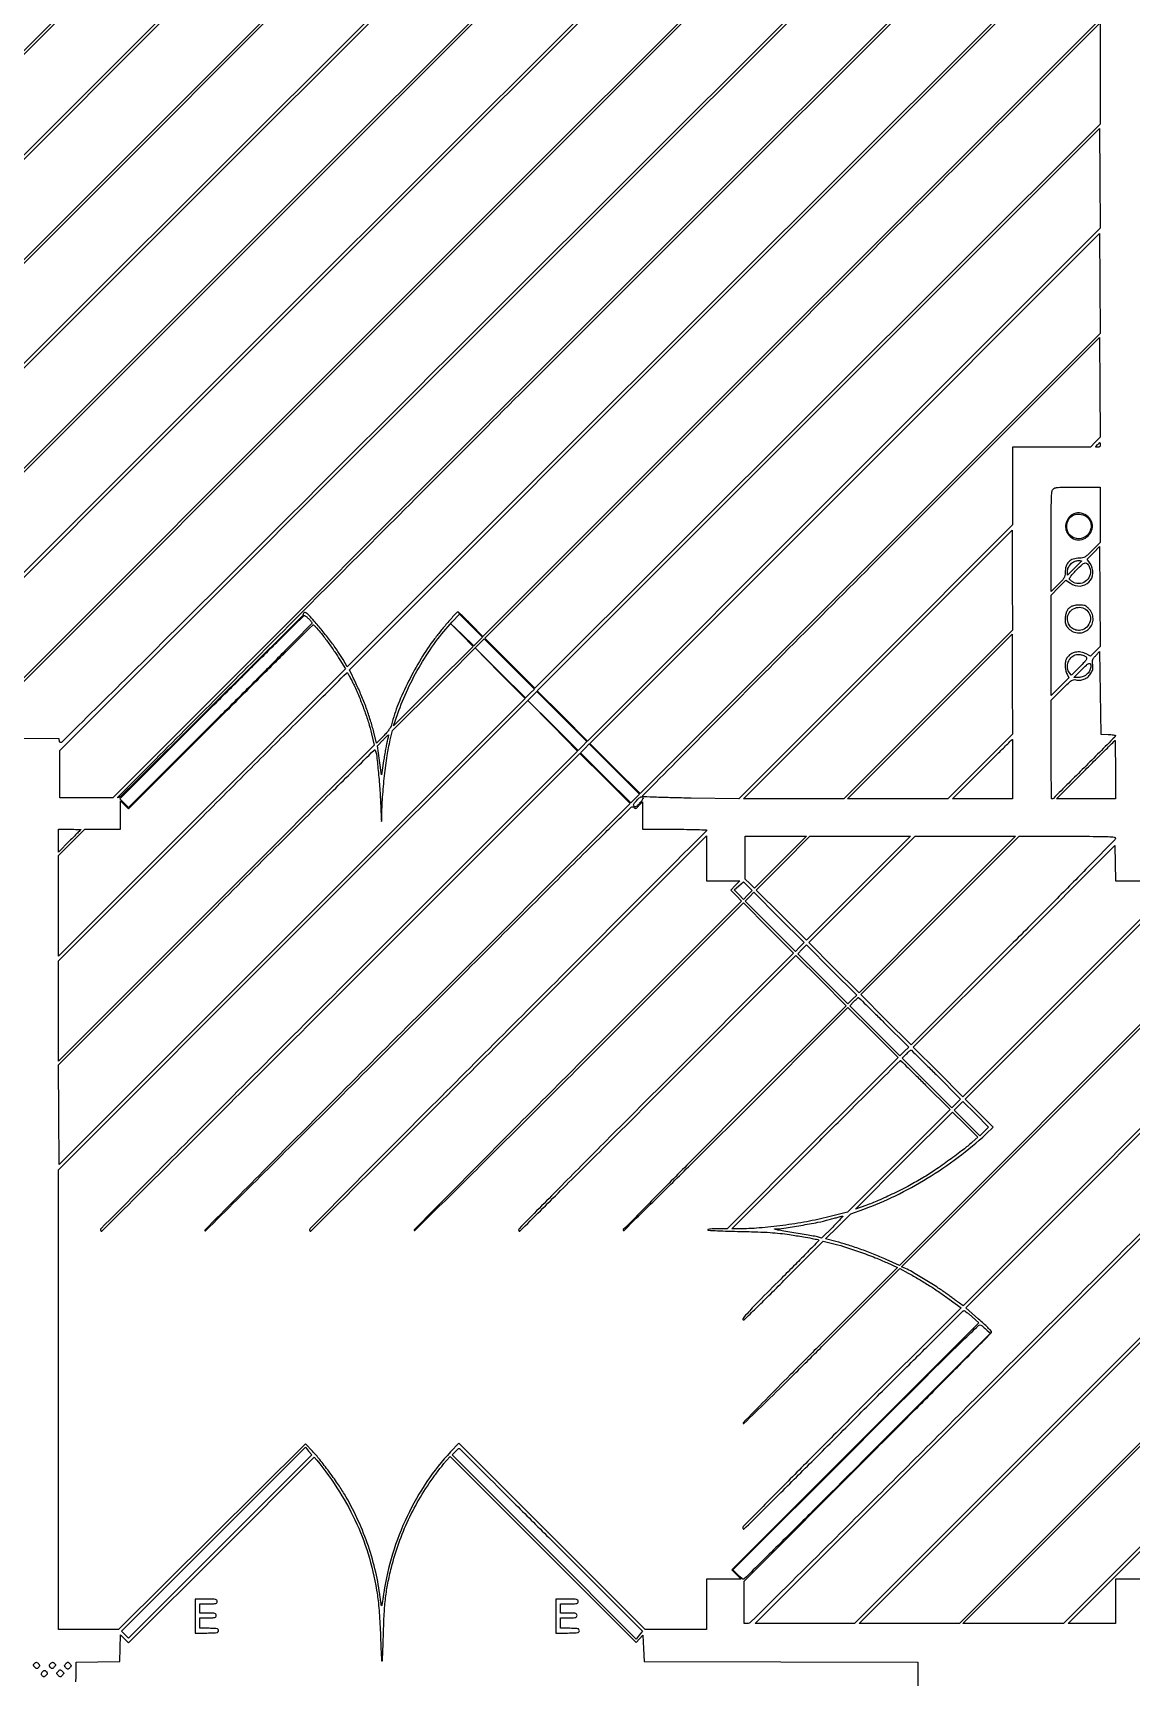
# Model space of a CAD drawing. Extents: x 0 to 1066, y 0 to 761.
# Drawn here: x 300.7 to 380.2, y 552.5 to 671.6 of the extents above; entities that cross this region are included whole.
import ezdxf

# ---------------------------------------------------------------- set-up
doc = ezdxf.new("R2010")
doc.units = 0
doc.header["$MEASUREMENT"] = 0

msp = doc.modelspace()

# ---------------------------------------------------------------- linework, layer by layer
for points in [[(183.390323, 95.266879, 0.000001), (192.989143, 95.254457, 0.000118)], [(312.300754, 682.6374), (293.9004, 664.2369, -0.000357)], [(377.994648, 672.614267), (355.638174, 650.256309), (333.2817, 627.898351), (332.401315, 628.788076, 0.00324), (332.059438, 629.129131, 0.00513), (331.761626, 629.416443, 0.001475), (331.500471, 629.661813, 0.190064), (331.459935, 629.6778, 0.21458), (331.354194, 629.63023, 0.002251), (330.808997, 629.009615, 0.007621), (330.258754, 628.357737, 0.009683), (329.771942, 627.738765, 0.025181), (328.794075, 626.29934, 0.020361), (327.889087, 624.664829, 0.020748), (327.143327, 623.010231, 0.031565), (326.649258, 621.513574, -0.054702), (326.579683, 621.331518, -0.035058), (326.462364, 621.137747, -0.028525), (326.292721, 620.924296, -0.015518), (326.062027, 620.681385), (325.563362, 620.187923), (325.369196, 620.977811, 0.01525), (325.131211, 621.832612, 0.012149), (324.824319, 622.739437, 0.01191), (324.465835, 623.651651, 0.012835), (324.0726, 624.522999), (323.605913, 625.4901), (350.778206, 652.667929), (377.9505, 679.845758)], [(280.73336, 651.112226, -0.000025), (275.459047, 645.880515, -0.197846)], [(383.984194, 602.886737), (363.453531, 582.356074), (362.495815, 582.784145, 0.010487), (361.579903, 583.170694, 0.008978), (360.600142, 583.539962, 0.00924), (359.654078, 583.857679, 0.01536), (358.844569, 584.085906), (358.096838, 584.272128), (359.009535, 585.187664), (359.922233, 586.103201), (360.868772, 586.439106, 0.028702), (363.154831, 587.401331, 0.023762), (365.46929, 588.675674, 0.023343), (367.697678, 590.192023, 0.024871), (369.72633, 591.879711), (370.2519, 592.363122), (369.237413, 593.381972), (368.222926, 594.400822), (381.419711, 607.597811)], [(303.794027, 552.189344, 0.004568), (303.7986, 552.689933), (303.7986, 553.618667), (305.38485, 553.641683), (306.9711, 553.6647), (306.99515, 554.630235), (307.019199, 555.59577), (307.314611, 555.309446), (307.610023, 555.023122), (314.336307, 561.746411), (321.062592, 568.4697), (321.234572, 568.2582, -0.029396), (322.886954, 565.962775, -0.035442), (324.14727, 563.624209, -0.036041), (325.048652, 561.165527, -0.032298), (325.627637, 558.511305, -0.012121), (325.702147, 557.922893, -0.006556), (325.766749, 557.195735, -0.006089), (325.818004, 556.387365, -0.00544), (325.851856, 555.54705, 0.003046), (325.876896, 554.841495, 0.00507), (325.907636, 554.247515, 0.001033), (325.940727, 553.730473, 0.395018), (325.965802, 553.707, 0.397659), (325.990744, 553.730563, 0.000906), (326.021279, 554.284792, 0.004747), (326.049066, 554.919733, 0.00285), (326.070596, 555.67395, -0.008042), (326.127555, 557.136641, -0.016014), (326.228282, 558.291101, -0.018044), (326.392748, 559.342703, -0.01395), (326.644907, 560.475, -0.023735), (327.184754, 562.254916, -0.024736), (327.884591, 563.950675, -0.024573), (328.753294, 565.57931, -0.022763), (329.79841, 567.1584, -0.004326), (330.042038, 567.48642, -0.004435), (330.289302, 567.80743, -0.004301), (330.508694, 568.082187, -0.018589), (330.646348, 568.239263), (330.90808, 568.516425), (337.639005, 561.785895), (344.369929, 555.055365), (344.620915, 555.31781), (344.8719, 555.580255), (344.9142, 554.622477), (344.9565, 553.6647), (354.865269, 553.643202), (364.774037, 553.621703), (364.729758, 543.300852)]]:
    msp.add_lwpolyline(points, format="xyb")
for points in [[(409.06215, 749.15415), (40.8618, 749.132981), (40.8618, 380.65769), (40.8618, 12.1824), (501.2973, 12.1824), (961.7328, 12.1824), (961.7328, 380.646631), (961.7328, 749.110861), (961.41555, 749.1633, 0.040886), (961.153339, 749.184871, 0.000002), (934.190609, 749.194398, 0.000089), (904.448031, 749.199508, 0.000054), (869.1804, 749.195529, -0.000029), (813.61687, 749.186499, -0.000004), (696.10453, 749.175037, -0.000004), (556.774728, 749.163736, -0.000004)], [(288.821243, 651.61035), (257.751705, 620.5833), (254.105003, 620.561504), (250.4583, 620.539708), (262.809791, 632.891954, -0.000291), (269.608017, 639.682679, -0.002042), (272.938222, 642.978304, -0.000721), (275.153147, 645.146134, -0.195747), (275.394041, 645.2442, 0.037077), (275.518956, 645.253476, 0.160551), (275.584484, 645.286484, 0.160676), (275.617514, 645.351968, 0.03715), (275.6268, 645.476778, -0.196944), (275.72701, 645.721323, -0.000329), (279.006077, 649.046092, -0.001371), (283.923653, 653.998409, -0.000193), (294.090677, 664.173378), (312.554555, 682.6374), (316.222667, 682.6374), (319.89078, 682.6374)], [(334.000344, 651.347771, -0.000093), (315.366367, 632.752951, -0.000962), (307.666177, 625.101298, -0.000194), (302.748203, 620.236867, -0.59843), (302.613387, 620.278421), (302.570274, 620.4987), (299.23043, 620.52085), (295.890587, 620.543), (326.9377, 651.5902), (357.984814, 682.6374), (361.664501, 682.6374), (365.344189, 682.6374)], [(377.9928, 681.387491), (377.9928, 680.137582), (350.716519, 652.919702), (323.440239, 625.701821), (323.143314, 626.230461, 0.023258), (322.777224, 626.816635, 0.009814), (322.234385, 627.569974, 0.009737), (321.626771, 628.347236, 0.013266), (321.047239, 629.02215, 0.005465), (320.652812, 629.44812, 0.047694), (320.45885, 629.61741, 0.212153), (320.351039, 629.639732, 0.283158), (320.280653, 629.57205, -0.134714), (320.151752, 629.347403, -0.000054), (313.592478, 622.833248, -0.000039), (307.006733, 616.295237, -0.197947), (306.839668, 616.2264, -0.667504), (306.824882, 616.262004, -0.000005), (316.507395, 625.980516, -0.000289), (327.198708, 636.698992, -0.000173), (339.9228, 649.4319), (373.128219, 682.6374), (375.56051, 682.6374), (377.9928, 682.6374)], [(377.992257, 668.65725), (377.991714, 664.9983), (357.512365, 644.574825), (337.033016, 624.151349), (335.220469, 625.962425), (333.407922, 627.773502), (355.679151, 650.044851, -0.000045), (364.220558, 658.58478, -0.000074), (371.414437, 665.773991), (377.956665, 672.310022, -0.198789), (377.97159, 672.3162, -0.412521), (377.980317, 672.307523, -0.000033), (377.98641, 671.241383, -0.000906), (377.990941, 670.060277, -0.000543)], [(377.637707, 641.970091), (377.280771, 641.6064), (374.464286, 641.6064), (371.6478, 641.6064), (371.6478, 638.793315), (371.6478, 635.98023), (361.72845, 626.061678), (351.8091, 616.143126), (348.35811, 616.19857, -0.001925), (346.964337, 616.226329, -0.003779), (345.855627, 616.261065, -0.00076), (344.918378, 616.298948, -0.248776), (344.857226, 616.334743, -0.346711), (344.864176, 616.395486, -0.000016), (349.689892, 621.259716, -0.000615), (355.028172, 626.627041, -0.000369), (361.378917, 632.987246), (377.9505, 649.559021), (377.972571, 645.946402), (377.994643, 642.333782)], [(377.9928, 641.7756, -0.07307), (377.981668, 641.699831, -0.133516), (377.948861, 641.647179, -0.126147), (377.892377, 641.616531, -0.061622), (377.810488, 641.6064, -0.014191), (377.69596, 641.609651, -0.349021), (377.673803, 641.629415, -0.222937), (377.683335, 641.664145, -0.007247), (377.7813, 641.7756, -0.008839), (377.842089, 641.84043, -0.012942), (377.898018, 641.895098, -0.008331), (377.946114, 641.938266, -0.180624), (377.963612, 641.9448, -0.337243), (377.975045, 641.936099, -0.024733), (377.984226, 641.895098, -0.026491), (377.990695, 641.840462, -0.016222)], [(377.9928, 636.722873), (377.9928, 634.715746), (377.424019, 634.142573, -0.00767), (377.078278, 633.80469, -0.051196), (376.887862, 633.658045, -0.089314), (376.718834, 633.591355, -0.049452), (376.4974, 633.5694, 0.06954), (376.037121, 633.505073, 0.126653), (375.711623, 633.314499, 0.127356), (375.519732, 632.991311, 0.070732), (375.4548, 632.534603, -0.043238), (375.435437, 632.311106, -0.089227), (375.375354, 632.146933, -0.056191), (375.243562, 631.970318, -0.009327), (374.9472, 631.6659), (374.4396, 631.163597), (374.4396, 634.792087, -0.000921), (374.443525, 636.921991, -0.008327), (374.462468, 637.853211, -0.013793), (374.496999, 638.387204, -0.162252), (374.579612, 638.575289, -0.142235), (374.719268, 638.661424, -0.045837), (374.961059, 638.705041, -0.019468), (375.390773, 638.725654, -0.002251), (376.356212, 638.73), (377.9928, 638.73)], [(376.0893, 636.788089, 0.113097), (375.742889, 636.542122, 0.107082), (375.52971, 636.165242, 0.108074), (375.492732, 635.736878, 0.117165), (375.640962, 635.346, 0.128125), (376.048719, 634.988224, 0.150271), (376.554094, 634.903016, 0.144786), (377.033967, 635.116653, 0.11651), (377.369251, 635.574198, 0.166904), (377.405297, 636.090805, 0.138572), (377.122201, 636.566862, 0.134639), (376.62419, 636.833293, 0.155172)], [(376.953196, 636.617906, -0.088213), (377.1525, 636.44186, -0.081745), (377.285306, 636.203421, -0.079195), (377.337414, 635.928023, -0.075436), (377.302835, 635.64517, -0.187048), (376.913824, 635.124923, -0.187646), (376.276423, 635.003698, -0.190886), (375.73253, 635.344896, -0.190998), (375.570087, 635.965916, -0.115933), (375.731721, 636.405376, -0.137612), (376.064851, 636.694042, -0.136061), (376.50264, 636.769209, -0.112249)], [(377.643673, 626.83277), (377.292703, 626.475158), (376.988354, 626.638279, 0.080859), (376.601907, 626.770923, 0.091564), (376.210372, 626.765697, 0.095351), (375.858912, 626.622831, 0.096186), (375.586836, 626.360059, 0.106377), (375.490068, 626.130578, 0.047503), (375.459742, 625.802481, 0.046613), (375.4928, 625.458922, 0.072166), (375.590109, 625.17774), (375.725417, 624.916082), (375.082509, 624.273173), (374.4396, 623.630265), (374.4396, 627.269826), (374.4396, 630.909388), (374.97677, 631.441783), (375.51394, 631.974178), (375.834576, 631.756589, 0.164267), (376.538624, 631.561279, 0.184614), (377.177484, 631.846684, 0.184645), (377.463, 632.485414, 0.164309), (377.267774, 633.189384), (377.050348, 633.509779), (377.500424, 633.965546), (377.9505, 634.421313), (377.972571, 630.805847), (377.994643, 627.190382)], [(376.6392, 633.376402, -0.193519), (376.632726, 633.360301, -0.000719), (376.490093, 633.212043, -0.003569), (376.326196, 633.044581, -0.002217), (376.1316, 632.8503), (375.624, 632.347997), (375.624, 632.626806, -0.112918), (375.686017, 632.897916, -0.081058), (375.865051, 633.153241, -0.081713), (376.11427, 633.33665, -0.118393), (376.378892, 633.4002, -0.008575), (376.4787, 633.398488, -0.014218), (376.562735, 633.393209, -0.007852), (376.630793, 633.385908, -0.378751)], [(377.229381, 632.897475, -0.157209), (377.269647, 632.40042, -0.150074), (377.013735, 631.962602, -0.150196), (376.556406, 631.744079, -0.157492), (376.064921, 631.825833, -0.024271), (375.963815, 631.884501, -0.026582), (375.872021, 631.951074, -0.02735), (375.800388, 632.015866, -0.106265), (375.768339, 632.06597, -0.243297), (375.776408, 632.132898, -0.01362), (375.902829, 632.308291, -0.018468), (376.073036, 632.515059, -0.012256), (376.282557, 632.739894, -0.016201), (376.687225, 633.127397, -0.142557), (376.908259, 633.233658, -0.278036), (377.073817, 633.16802, -0.064657)], [(375.887112, 630.06734, 0.079375), (375.699091, 629.920049, 0.078469), (375.565441, 629.720972, 0.067225), (375.485711, 629.463566, 0.039717), (375.457798, 629.142542, 0.023847), (375.466835, 628.918647, 0.066339), (375.501191, 628.765381, 0.073622), (375.572052, 628.635663, 0.034625), (375.69776, 628.491225, 0.091778), (376.044916, 628.252521, 0.100333), (376.443714, 628.163629, 0.102377), (376.839238, 628.237535, 0.099484), (377.177564, 628.462636, 0.099484), (377.402665, 628.800962, 0.102377), (377.476571, 629.196486, 0.100333), (377.387679, 629.595284, 0.091778), (377.148975, 629.94244, 0.034625), (377.004537, 630.068148, 0.073622), (376.874819, 630.139009, 0.066339), (376.721553, 630.173365, 0.023847), (376.497658, 630.182402, 0.023716), (376.326483, 630.173018, 0.021024), (376.149862, 630.147366, 0.021562), (375.992767, 630.110684, 0.058467)], [(376.929721, 629.885176, -0.158272), (377.228455, 629.513343, -0.146184), (377.264042, 629.02379, -0.143229), (377.024502, 628.587673, -0.150766), (376.592278, 628.360051, -0.112174), (376.234293, 628.37365, -0.113702), (375.919322, 628.540769, -0.11092), (375.703746, 628.832976, -0.102574), (375.625881, 629.197858, -0.141802), (375.744352, 629.61628, -0.132778), (376.070326, 629.919435, -0.131106), (376.508157, 630.019369, -0.136773)], [(321.239755, 628.51455, -0.022038), (321.574159, 628.117978, -0.006347), (322.055815, 627.476156, -0.006661), (322.542519, 626.791194, -0.012325), (322.916434, 626.220232), (323.326243, 625.559485), (312.927921, 615.161422), (302.5296, 604.763358), (302.5296, 608.399705), (302.5296, 612.036052), (303.47997, 612.989126), (304.43034, 613.9422), (305.72187, 613.9422), (307.0134, 613.9422), (307.0134, 614.973996), (307.0134, 616.005791), (307.311779, 615.716591), (307.610157, 615.427392), (314.270061, 622.087296, -0.000335), (316.827147, 624.640953, -0.000556), (318.987628, 626.790853, -0.000018), (320.944262, 628.733439, -0.197967), (320.977655, 628.7472, -0.172589), (321.005694, 628.737225, -0.010581), (321.074319, 628.678859, -0.014742), (321.154145, 628.60368, -0.010317)], [(320.650521, 629.196672, -0.018272), (320.741373, 629.103029, -0.022971), (320.818099, 629.009648, -0.021998), (320.8741, 628.927418, -0.139364), (320.8878, 628.87922, -0.197104), (320.86205, 628.816437, -0.000063), (318.937154, 626.865043, -0.001049), (316.793441, 624.701468, -0.000636), (314.247304, 622.149004), (307.606808, 615.508912), (307.288954, 615.828444), (306.9711, 616.147976), (313.622437, 622.785988, -0.000491), (316.177783, 625.33121, -0.000813), (318.340428, 627.474084, -0.000038), (320.294789, 629.404001, -0.197258), (320.343508, 629.424, -0.144834), (320.383028, 629.412307, -0.015508), (320.462458, 629.357222, -0.018063), (320.554555, 629.283734, -0.013596)], [(332.923934, 627.542968), (332.610428, 627.221908), (331.761664, 628.048004), (330.9129, 628.8741), (331.737227, 628.027111), (332.561555, 627.180122), (329.682618, 624.304711), (326.803682, 621.4293), (327.108512, 622.3176, -0.027475), (327.831397, 624.098935, -0.023927), (328.775895, 625.877024, -0.024155), (329.874211, 627.537324, -0.029842), (331.058218, 628.964924), (331.576386, 629.518848), (332.406913, 628.691437), (333.23744, 627.864027)], [(336.685687, 623.778607), (336.368928, 623.461848), (334.529214, 625.279674), (332.6895, 627.0975), (334.507991, 625.257121), (336.326482, 623.416741), (319.449191, 606.539262), (302.5719, 589.661782), (302.549826, 593.277501), (302.527753, 596.893219), (313.968628, 608.334328, -0.000506), (318.843586, 613.199528, -0.001257), (322.425002, 616.74866, -0.000085), (325.400343, 619.681396, -0.496551), (325.46685, 619.671769, -0.098083), (325.562932, 619.371541, -0.003686), (325.689484, 618.191329, -0.007156), (325.800162, 616.894441, -0.007848), (325.869704, 615.6342, 0.001004), (325.904033, 614.80623, 0.013552), (325.925404, 614.503816, 0.927032), (325.940748, 614.504153, 0.009888), (325.950961, 614.804742, -0.013123), (326.010035, 616.264968, -0.010699), (326.147659, 617.823515, -0.010966), (326.340293, 619.281064, -0.022284), (326.567486, 620.4141), (326.734872, 621.0909), (330.050264, 624.411529), (333.365655, 627.732159), (335.184051, 625.913763), (337.002447, 624.095367)], [(378.56385, 620.811913, -0.010622), (378.766565, 620.797936, -0.017415), (378.93728, 620.7765, -0.011529), (379.072455, 620.751511, -0.355128), (379.0926, 620.726726, -0.19893), (379.050849, 620.625939, -0.000125), (376.827667, 618.404167, -0.000125), (374.603419, 616.18355, -0.198635), (374.502473, 616.1418, -0.408713), (374.476718, 616.167075, -0.000305), (374.458069, 617.191298, -0.00275), (374.444118, 618.344586, -0.001649), (374.4396, 619.71456), (374.4396, 623.287321), (375.211577, 624.062521, -0.004075), (375.691638, 624.536793, -0.041984), (375.906795, 624.713383, -0.111279), (376.06362, 624.77633, -0.110282), (376.232835, 624.766229, 0.090556), (376.518325, 624.737965, 0.075027), (376.816072, 624.808219, 0.072686), (377.08826, 624.96646, 0.075871), (377.299228, 625.194, 0.030625), (377.398815, 625.362058, 0.061258), (377.451881, 625.506827, 0.059004), (377.469379, 625.663666, 0.026545), (377.456971, 625.8708, -0.024329), (377.442616, 626.093849, -0.086267), (377.464878, 626.234944, -0.085543), (377.533558, 626.360881, -0.023679), (377.68215, 626.531229), (377.9505, 626.810958), (377.9928, 623.824029), (378.0351, 620.8371)], [(376.969097, 626.42316, -0.187648), (377.011427, 626.326933, -0.153236), (376.982231, 626.217481, -0.048904), (376.852776, 626.05154, -0.005145), (376.509656, 625.698059), (375.9201, 625.103074), (375.77205, 625.284809, -0.129799), (375.634085, 625.589282, -0.104173), (375.648629, 625.949982, -0.098414), (375.81088, 626.290997, -0.102517), (376.0893, 626.538255, -0.111376), (376.281851, 626.597824, -0.052115), (376.544141, 626.591017, -0.052129), (376.799133, 626.53017, -0.112215)], [(323.938103, 624.36915, -0.012445), (324.325731, 623.49673, -0.01168), (324.678215, 622.587588, -0.011978), (324.978063, 621.690448, -0.015564), (325.207104, 620.854657), (325.406636, 620.026214), (313.968118, 608.587696), (302.5296, 597.149178), (302.5296, 600.786811), (302.5296, 604.424444), (312.956422, 614.851522, -0.000277), (316.958915, 618.84968, -0.00046), (320.338484, 622.215646, -0.000012), (323.401693, 625.260768, -0.198137), (323.444926, 625.2786, -0.271882), (323.479426, 625.258343, -0.003009), (323.615241, 625.011449, -0.008292), (323.768243, 624.717785, -0.005182)], [(377.316, 625.775645, -0.107354), (377.247716, 625.461278, -0.097312), (377.053865, 625.190767, -0.094286), (376.765974, 625.007463, -0.093613), (376.430144, 624.942081), (376.094188, 624.9402), (376.635163, 625.486027, -0.009792), (376.994861, 625.83501, -0.087346), (377.178924, 625.954669, -0.373138), (377.274646, 625.923787, -0.136958)], [(340.492687, 619.971607), (340.175928, 619.654848), (338.336214, 621.472674), (336.4965, 623.2905), (338.314992, 621.45012), (340.133484, 619.609739), (322.854342, 602.330442, 0.000286), (316.228836, 595.697281, 0.000476), (310.650948, 590.095897, 0.000013), (305.60574, 585.019527, 0.198106), (305.5752, 584.945473, 0.058051), (305.579908, 584.905056, 0.077219), (305.593816, 584.870841, 0.095995), (305.614399, 584.847915, 0.163377), (305.638573, 584.8398, 0.198431), (305.68307, 584.858183, 0.000005), (310.765553, 589.921978, 0.000285), (316.364539, 595.506853, 0.000172), (323.00313, 602.14083), (340.304315, 619.441861), (342.122395, 617.622305), (343.940475, 615.802749), (328.504956, 600.367056, 0.000385), (322.590746, 594.443673, 0.000642), (317.622234, 589.446985, 0.000017), (313.132691, 584.92008, 0.412991), (313.1328, 584.868, 0.412991), (313.18488, 584.867891, 0.000017), (317.71145, 589.357098, 0.000642), (322.707769, 594.325242, 0.000385), (328.630714, 600.239014, -0.000179), (338.000747, 609.602219, -0.002049), (341.71319, 613.279043, -0.000803), (344.019128, 615.536954, -0.410666), (344.202817, 615.53584, 0.059567), (344.289347, 615.467791, 0.22195), (344.356449, 615.46034, 0.11521), (344.433496, 615.508177, 0.011824), (344.582504, 615.664294), (344.82464, 615.9303), (344.82712, 614.93625), (344.8296, 613.9422), (347.1561, 613.9422, -0.002559), (348.048192, 613.937633, -0.004267), (348.799191, 613.923534, -0.000732), (349.457439, 613.90459, -0.405385), (349.4826, 613.878657, -0.198334), (349.464188, 613.834066, -0.000007), (345.257888, 609.609122, -0.000344), (340.615272, 604.952468, -0.000207), (335.1006, 599.4333, 0.000345), (329.586006, 593.911169, 0.000572), (324.943313, 589.245053, 0.000019), (320.749132, 585.019744, 0.197942), (320.7186, 584.945643, 0.057937), (320.723307, 584.905162, 0.077125), (320.737211, 584.870891, 0.095932), (320.757789, 584.847928, 0.163652), (320.781957, 584.8398, 0.19833), (320.826416, 584.858157, 0.000007), (325.032804, 589.045847, 0.000345), (329.669024, 593.66795, 0.000207), (335.163957, 599.158256), (349.4826, 613.476713), (349.4826, 611.848256), (349.4826, 610.2198), (350.684169, 610.2198), (351.885739, 610.2198), (351.554902, 609.880992), (351.224064, 609.542184), (351.620946, 609.139243), (352.017828, 608.736302), (340.137864, 596.856564, 0.0005), (335.586021, 592.295688, 0.000833), (331.761878, 588.44346, 0.000029), (328.31307, 584.957326, 0.346309), (328.306371, 584.898396, 0.482178), (328.35304, 584.892833, 0.000029), (331.835276, 588.337611, 0.000835), (335.686238, 592.160342, 0.0005), (340.251597, 596.716497), (352.14835, 608.613026), (353.966389, 606.793511), (355.784427, 604.973996), (345.823214, 595.012514, 0.000497), (342.003774, 591.185377, 0.000822), (338.788107, 587.946193, 0.000039), (335.892314, 585.019168, 0.197499), (335.862, 584.945416, 0.058029), (335.866704, 584.905021, 0.077201), (335.880599, 584.870825, 0.095983), (335.901164, 584.847911, 0.163429), (335.925317, 584.8398, 0.198073), (335.969681, 584.858092, 0.000014), (338.902649, 587.772336, 0.000493), (342.139437, 590.994991, 0.000297), (345.972002, 594.822902), (355.955371, 604.806005), (357.773384, 602.986516), (359.591397, 601.167027), (351.487956, 593.063256, 0.000732), (348.385233, 589.951312, 0.001221), (345.78349, 587.321378, 0.00006), (343.447591, 584.948039, 0.411852), (343.4478, 584.8962, 0.411852), (343.499639, 584.895991, 0.00006), (345.872978, 587.23189, 0.001221), (348.502912, 589.833633, 0.000732), (351.614856, 592.936356), (359.718627, 601.039797), (361.538075, 599.221825), (363.357524, 597.403852), (357.160528, 591.206426), (350.963532, 585.009), (350.265366, 585.009, 0.009761), (349.997681, 585.003774, 0.016155), (349.772286, 584.987665, 0.010021), (349.592225, 584.965278, 0.372714), (349.5672, 584.93637, 0.398556), (349.595795, 584.906196, 0.000904), (350.269248, 584.871183, 0.004741), (351.040735, 584.839801, 0.002847), (351.95715, 584.816446, -0.003168), (353.182921, 584.784417, -0.007838), (354.080742, 584.741167, -0.010272), (354.809888, 584.679515, -0.012513), (355.4892, 584.590758, -0.002111), (356.493511, 584.429541, -0.007945), (357.120958, 584.315833, -0.004482), (357.562419, 584.224443, -0.35309), (357.6042, 584.172655, -0.196351), (357.589208, 584.135951, -0.000125), (356.796534, 583.327893, -0.001482), (355.9089, 582.428834, -0.000902), (354.8547, 581.3712, 0.001522), (353.26436, 579.771717, 0.010664), (352.507948, 578.972934, 0.018711), (352.119089, 578.510716, 0.624443), (352.16819, 578.4102, 0.195862), (352.211775, 578.427954, 0.000164), (353.050302, 579.247553, 0.001697), (353.984847, 580.167829, 0.001034), (355.082669, 581.260764), (357.934158, 584.111327), (358.594029, 583.956997, -0.02066), (359.397493, 583.733711, -0.006987), (360.547821, 583.344376, -0.007124), (361.703771, 582.916417, -0.016938), (362.546939, 582.55725), (363.301977, 582.204953), (357.686083, 576.588582, 0.001055), (355.537208, 574.43044, 0.001759), (353.738426, 572.603452, 0.000125), (352.133096, 570.960614, 0.410763), (352.133401, 570.908999, 0.41074), (352.185022, 570.908693, 0.000124), (353.835865, 572.521592, 0.001751), (355.671657, 574.32869, 0.00105), (357.840257, 576.487443), (363.4839, 582.1291), (364.0761, 581.805174, -0.008073), (364.858111, 581.360871, -0.008002), (365.627692, 580.890284, -0.008164), (366.36542, 580.405731, -0.009434), (367.051736, 579.919537), (367.912372, 579.285133), (360.008786, 571.381886, 0.000628), (356.978346, 568.343958, 0.001036), (354.426878, 565.769104, 0.000061), (352.135471, 563.446517, 0.197125), (352.1052, 563.37272, 0.058145), (352.109927, 563.332209, 0.077296), (352.123888, 563.297914, 0.096047), (352.144552, 563.274935, 0.163148), (352.16882, 563.2668, 0.197854), (352.213335, 563.285133, 0.000022), (354.537243, 565.590392, 0.000625), (357.10474, 568.143883, 0.000377), (360.1422, 571.1769, -0.000525), (363.18115, 574.209605, -0.000869), (365.75337, 576.762267, -0.000041), (368.077511, 579.060354, -0.209352), (368.13673, 579.083114, -0.148315), (368.189078, 579.06458, -0.007022), (368.339476, 578.950527, -0.01103), (368.515382, 578.806842, -0.007665), (368.707891, 578.637211), (369.194282, 578.195193), (360.245629, 569.251514), (351.296976, 560.307836), (351.636394, 559.968418), (351.975812, 559.629), (350.729206, 559.629), (349.4826, 559.629), (349.4826, 557.8101), (349.4826, 555.9912), (347.262047, 555.9912), (345.041494, 555.9912), (338.289079, 562.73805), (331.536663, 569.4849), (330.935546, 568.8504, 0.042157), (329.215531, 566.69766, 0.036608), (327.788371, 564.185752, 0.036153), (326.726489, 561.457848, 0.038467), (326.095073, 558.661137, -0.001975), (326.04152, 558.304637, -0.003157), (325.992651, 558.000591, -0.000669), (325.947728, 557.734128, -0.155495), (325.936397, 557.712197, -0.61016), (325.925196, 557.715788, -0.001203), (325.886899, 557.949587, -0.00487), (325.845466, 558.223328, -0.002819), (325.800721, 558.55316, 0.02834), (325.456999, 560.381108, 0.024307), (324.894986, 562.256666, 0.024066), (324.146219, 564.089358, 0.026183), (323.24319, 565.789144, 0.015814), (322.75137, 566.552545, 0.008971), (322.110834, 567.446192, 0.008944), (321.454315, 568.296104, 0.020002), (320.918903, 568.912001), (320.4225, 569.438902), (313.6545, 562.716282), (306.8865, 555.993661), (304.70805, 555.99243), (302.5296, 555.9912), (302.5296, 572.636173), (302.5296, 589.281146), (319.85129, 606.60299), (337.17298, 623.924834), (338.991213, 622.106601), (340.809447, 620.288367)], [(418.1778, 622.677191), (418.1778, 621.936982), (385.416491, 589.175591, -0.000108), (367.330097, 571.096964, -0.000777), (358.589428, 562.390911, -0.000107), (352.670725, 556.516446, -0.197882), (352.422491, 556.4142), (352.1898, 556.4142), (352.1898, 557.9583), (352.1898, 559.502399), (361.1574, 568.4697, 0.000532), (364.595845, 571.915356, 0.00088), (367.490768, 574.832781, 0.000044), (370.095794, 577.467779, 0.197403), (370.125, 577.538871, 0.196143), (370.098975, 577.602661, 0.004009), (369.850155, 577.852801, 0.008802), (369.547949, 578.14143, 0.005729), (369.189356, 578.464516), (368.253712, 579.288291), (390.318145, 601.352845), (412.382578, 623.4174), (415.280189, 623.4174), (418.1778, 623.4174)], [(390.053706, 601.426806), (368.063235, 579.436213), (367.803967, 579.616666, -0.005039), (367.663971, 579.716214, -0.001219), (367.434475, 579.883767, -0.001251), (367.172134, 580.077294, -0.001242), (366.9102, 580.272545, 0.017362), (366.265947, 580.721223, 0.006075), (365.310262, 581.322329, 0.005038), (364.361158, 581.890258, 0.035371), (363.878098, 582.128652), (363.595496, 582.244066), (384.182033, 602.830733), (404.76857, 623.4174), (408.406374, 623.4174), (412.044178, 623.4174)], [(326.345125, 620.35065, 0.013175), (326.292939, 620.113812, 0.003631), (326.223423, 619.738754, 0.003666), (326.150843, 619.312548, 0.003825), (326.085585, 618.8913), (325.936256, 617.8761), (325.782774, 618.93267), (325.629292, 619.98924), (326.026016, 620.39202, -0.001923), (326.179285, 620.546436, -0.00311), (326.31099, 620.676483, -0.000546), (326.427964, 620.790308, -0.195085), (326.439038, 620.7948, -0.475129), (326.444121, 620.788562, -0.001239), (326.418175, 620.664331, -0.005473), (326.386219, 620.520972, -0.003241)], [(371.6478, 618.2991), (371.6478, 616.1418), (369.469972, 616.1418), (367.292144, 616.1418), (369.4482, 618.2991, -0.000473), (370.276467, 619.126278, -0.000783), (370.97731, 619.822693, -0.000035), (371.61082, 620.450144, -0.197646), (371.626028, 620.4564, -0.411143), (371.634973, 620.447548, -0.0001), (371.641404, 619.822693, -0.001577), (371.646235, 619.126318, -0.000946)], [(379.0926, 618.2568), (379.0926, 616.1418), (376.957085, 616.1418), (374.821569, 616.1418), (376.9353, 618.2568, -0.000483), (377.747338, 619.067758, -0.000799), (378.434522, 619.750519, -0.000036), (379.055602, 620.365542, -0.19762), (379.070815, 620.3718, -0.411078), (379.079765, 620.362946, -0.000105), (379.086201, 619.750519, -0.00161), (379.091035, 619.067798, -0.000965)], [(344.870348, 616.228912, -0.250014), (344.873533, 616.17889, -0.029557), (344.819778, 616.077007, -0.029733), (344.735952, 615.955535, -0.020047), (344.626953, 615.827062, -0.013383), (344.469725, 615.665055, -0.070852), (344.37021, 615.592171, -0.159471), (344.294603, 615.578851, -0.160851), (344.226057, 615.612885, -0.148582), (344.189225, 615.680959, -0.156991), (344.197591, 615.756373, -0.07299), (344.261292, 615.856273, -0.014103), (344.40644, 616.014735, -0.011559), (344.607054, 616.212363, -0.08074), (344.720673, 616.28904, -0.216405), (344.801018, 616.289545, -0.150437)], [(304.137, 613.919379, -0.195522), (304.130618, 613.903684, -0.00027), (303.900913, 613.668157, -0.002179), (303.641437, 613.404699, -0.001335), (303.3333, 613.0962), (302.5296, 612.295842), (302.5296, 613.119021), (302.5296, 613.9422), (303.3333, 613.9422, -0.002661), (303.641477, 613.94056, -0.004436), (303.900913, 613.935496, -0.000791), (304.127979, 613.928689, -0.405002)], [(379.0926, 613.286369, -0.19619), (379.049593, 613.180982, -0.000148), (376.959168, 611.047532, -0.001581), (374.581817, 608.637976, -0.000898), (371.690378, 605.736278), (364.288157, 598.334419), (362.468725, 600.152375), (360.649294, 601.97033), (366.380963, 607.702465), (372.112633, 613.4346), (375.602617, 613.4346, -0.00079), (377.75604, 613.431196, -0.009822), (378.573491, 613.412552, -0.018536), (379.011377, 613.37766, -0.380465)], [(362.323036, 599.959679), (364.121697, 598.159558), (363.800663, 597.846077), (363.47963, 597.532597), (361.66554, 599.348159), (359.85145, 601.163722), (360.140321, 601.461761, -0.007677), (360.254462, 601.575963, -0.01135), (360.358316, 601.672251, -0.006723), (360.447516, 601.749149, -0.176298), (360.476784, 601.7598, -0.195384), (360.509591, 601.746471, -0.000234), (361.038752, 601.231014, -0.002025), (361.63, 600.649849, -0.001239)], [(366.106173, 596.176527), (367.880935, 594.400255), (367.564187, 594.083507), (367.247439, 593.766759), (365.452705, 595.561493), (363.65797, 597.356227), (363.947081, 597.654514, -0.007673), (364.061315, 597.76881, -0.011345), (364.165251, 597.865178, -0.006718), (364.254522, 597.942144, -0.176312), (364.283801, 597.9528, -0.195336), (364.316611, 597.939474, -0.00024), (364.838762, 597.43102, -0.002053), (365.4223, 596.857553, -0.001256)], [(365.345297, 595.414602), (367.120584, 593.637805), (363.406178, 589.922679), (359.691772, 586.207553), (358.330736, 585.868161, -0.015917), (356.739219, 585.524699, -0.012445), (354.992898, 585.25035, -0.012649), (353.283625, 585.069104, -0.01992), (351.80932, 585.009344), (351.301941, 585.009), (357.3927, 591.1002, -0.000333), (359.731238, 593.435796, -0.000552), (361.707011, 595.40211, -0.000017), (363.496432, 597.178911, -0.197984), (363.526735, 597.1914, -0.195688), (363.556617, 597.179239, -0.000199), (364.078789, 596.669466, -0.001869), (364.661528, 596.095837, -0.001141)], [(368.712627, 591.276092, -0.022302), (368.075118, 590.740038, -0.00699), (367.074595, 589.994196, -0.007245), (366.015819, 589.250861, -0.014239), (365.149109, 588.696368, -0.013956), (364.189156, 588.155925, -0.008777), (363.039714, 587.575952, -0.008785), (361.909826, 587.054786, -0.019325), (361.025151, 586.705574), (360.2691, 586.440414), (363.779119, 589.954208), (367.289138, 593.468002), (368.204146, 592.559051), (369.119154, 591.6501)], [(358.618858, 585.136727), (357.8157, 584.333853), (357.506962, 584.419253, 0.021618), (357.310103, 584.464647, 0.002142), (356.83288, 584.551053, 0.002698), (356.262841, 584.648574, 0.002138), (355.645762, 584.74801, -0.003482), (355.071057, 584.842203, -0.008204), (354.644092, 584.922471, -0.016821), (354.413171, 584.977972, -0.861598), (354.415874, 585.000183, 0.030132), (355.08497, 585.058927, 0.005546), (356.309038, 585.255097, 0.006157), (357.54647, 585.483233, 0.019513), (358.3656, 585.678185, -0.001652), (358.712068, 585.773837, -0.002419), (359.017654, 585.855531, -0.001159), (359.278038, 585.923147, -0.043654), (359.337958, 585.933094, -0.671623), (359.348342, 585.912406, -0.004198), (359.161396, 585.701845, -0.008247), (358.921017, 585.444306, -0.004533)], [(369.810392, 577.65403), (370.045683, 577.442883), (361.139042, 568.535941, -0.000429), (357.718071, 565.120718, -0.00071), (354.824772, 562.245414, -0.000029), (352.207863, 559.652459, -0.197703), (352.150853, 559.629, -0.157281), (352.10299, 559.644438, -0.011693), (351.99209, 559.72829, -0.015314), (351.862766, 559.837531, -0.010998), (351.724899, 559.967009), (351.380493, 560.305018), (360.306019, 569.227013, -0.00026), (366.073046, 574.985769, -0.004126), (368.049146, 576.924714, -0.004413), (369.183728, 578.000556, -0.376544), (369.403323, 578.007092, -0.004168), (369.485695, 577.937876, -0.001826), (369.593757, 577.84484, -0.001807), (369.707744, 577.745252, -0.002418)], [(338.208406, 562.48425), (344.826707, 555.8643), (344.604016, 555.581037), (344.381325, 555.297775), (337.71273, 561.96597), (331.044134, 568.634165), (331.269295, 568.869182, -0.009876), (331.359033, 568.95922, -0.01413), (331.442363, 569.035164, -0.009949), (331.51388, 569.094297, -0.169343), (331.54228, 569.1042, -0.197991), (331.575764, 569.0904, -0.000018), (333.520182, 567.15959, -0.000562), (335.667263, 565.022587, -0.000338)], [(312.4278, 556.9641), (312.4278, 555.7374), (313.2738, 555.7374, 0.003852), (313.792704, 555.741398, 0.045528), (313.9929, 555.76278, 0.160003), (314.084085, 555.814351, 0.186821), (314.1198, 555.9066, 0.157888), (314.09026, 555.997816, 0.176663), (314.01405, 556.049362, 0.055952), (313.849178, 556.071453, 0.005351), (313.443, 556.0758), (312.7662, 556.0758), (312.7662, 556.4565), (312.7662, 556.8372), (313.3584, 556.8372, 0.006583), (313.708292, 556.841807, 0.063075), (313.855425, 556.864393, 0.183695), (313.92427, 556.915826, 0.142406), (313.9506, 557.0064, 0.142406), (313.92427, 557.096974, 0.183695), (313.855425, 557.148407, 0.063075), (313.708292, 557.170993, 0.006583), (313.3584, 557.1756), (312.7662, 557.1756), (312.7662, 557.514), (312.7662, 557.8524), (313.4007, 557.8524, 0.005909), (313.778726, 557.856867, 0.059311), (313.934738, 557.87919, 0.180365), (314.007256, 557.930688, 0.150217), (314.0352, 558.0216, 0.179874), (314.000994, 558.113607, 0.16431), (313.913588, 558.165197, 0.047763), (313.722209, 558.18673, 0.004147), (313.2315, 558.1908), (312.4278, 558.1908)], [(338.5692, 556.9641), (338.5692, 555.7374), (339.4152, 555.7374, 0.003852), (339.934104, 555.741398, 0.045528), (340.1343, 555.76278, 0.160003), (340.225485, 555.814351, 0.186821), (340.2612, 555.9066, 0.157888), (340.23166, 555.997816, 0.176663), (340.15545, 556.049362, 0.055952), (339.990578, 556.071453, 0.005351), (339.5844, 556.0758), (338.9076, 556.0758), (338.9076, 556.4565), (338.9076, 556.8372), (339.4998, 556.8372, 0.006583), (339.849692, 556.841807, 0.063075), (339.996825, 556.864393, 0.183695), (340.06567, 556.915826, 0.142406), (340.092, 557.0064, 0.142406), (340.06567, 557.096974, 0.183695), (339.996825, 557.148407, 0.063075), (339.849692, 557.170993, 0.006583), (339.4998, 557.1756), (338.9076, 557.1756), (338.9076, 557.514), (338.9076, 557.8524), (339.5421, 557.8524, 0.005909), (339.920126, 557.856867, 0.059311), (340.076138, 557.87919, 0.180365), (340.148656, 557.930688, 0.150217), (340.1766, 558.0216, 0.179874), (340.142394, 558.113607, 0.16431), (340.054988, 558.165197, 0.047763), (339.863609, 558.18673, 0.004147), (339.3729, 558.1908), (338.5692, 558.1908)], [(301.0914, 553.4955, -0.046053), (301.139474, 553.425334, -0.129609), (301.154122, 553.368172, -0.127883), (301.138764, 553.310742, -0.044287), (301.089629, 553.239566, -0.040725), (301.024067, 553.17251, -0.193329), (300.974332, 553.15529, -0.150666), (300.918852, 553.175397, -0.022196), (300.825769, 553.252407, -0.034922), (300.753706, 553.327409, -0.114881), (300.723013, 553.388307, -0.153634), (300.726864, 553.445861, -0.080432), (300.763658, 553.508342, -0.054416), (300.849872, 553.591832, -0.176753), (300.924456, 553.615784, -0.165099), (301.000308, 553.586676, -0.046137)], [(301.672942, 552.916142, -0.080432), (301.709736, 552.853661, -0.153634), (301.713587, 552.796107, -0.114881), (301.682894, 552.735209, -0.034922), (301.610831, 552.660207, -0.022196), (301.517748, 552.583197, -0.150666), (301.462268, 552.56309, -0.193329), (301.412533, 552.58031, -0.040725), (301.346971, 552.647366, -0.044287), (301.297836, 552.718542, -0.127883), (301.282478, 552.775972, -0.129609), (301.297126, 552.833134, -0.046053), (301.3452, 552.9033, -0.046137), (301.436292, 552.994476, -0.165099), (301.512144, 553.023584, -0.176753), (301.586728, 552.999632, -0.054416)], [(302.265142, 553.508342, -0.080432), (302.301936, 553.445861, -0.153634), (302.305787, 553.388307, -0.114881), (302.275094, 553.327409, -0.034922), (302.203031, 553.252407, -0.022196), (302.109948, 553.175397, -0.150666), (302.054468, 553.15529, -0.193329), (302.004733, 553.17251, -0.040725), (301.939171, 553.239566, -0.044287), (301.890036, 553.310742, -0.127883), (301.874678, 553.368172, -0.129609), (301.889326, 553.425334, -0.046053), (301.9374, 553.4955, -0.046137), (302.028492, 553.586676, -0.165099), (302.104344, 553.615784, -0.176753), (302.178928, 553.591832, -0.054416)], [(302.812653, 552.677383, -0.02398), (302.723974, 552.588369, -0.174102), (302.669127, 552.56553, -0.174102), (302.61228, 552.582798, -0.02398), (302.515183, 552.662547, -0.02398), (302.426169, 552.751226, -0.174102), (302.40333, 552.806073, -0.174102), (302.420598, 552.86292, -0.02398), (302.500347, 552.960017, -0.02398), (302.589026, 553.049031, -0.174102), (302.643873, 553.07187, -0.174102), (302.70072, 553.054602, -0.02398), (302.797817, 552.974853, -0.02398), (302.886831, 552.886174, -0.174102), (302.90967, 552.831327, -0.174102), (302.892402, 552.77448, -0.02398)], [(303.379124, 553.491254, -0.049584), (303.42927, 553.416945, -0.154071), (303.440481, 553.358275, -0.133994), (303.416455, 553.298696, -0.03393), (303.347183, 553.219325, -0.024449), (303.259557, 553.139875, -0.173619), (303.2064, 553.120843, -0.173619), (303.153243, 553.139875, -0.024449), (303.065617, 553.219325, -0.03393), (302.996345, 553.298696, -0.133994), (302.972319, 553.358275, -0.154071), (302.98353, 553.416945, -0.049584), (303.033676, 553.491254, -0.026473), (303.080036, 553.541453, -0.030708), (303.129311, 553.583876, -0.032126), (303.1747, 553.613951, -0.13098), (303.2064, 553.6224, -0.13098), (303.2381, 553.613951, -0.032126), (303.283489, 553.583876, -0.030708), (303.332764, 553.541453, -0.026473)]]:
    msp.add_lwpolyline(points, format="xyb", close=True)
for points in [[(296.3961, 651.5892), (265.347986, 620.541), (261.710186, 620.541), (258.072386, 620.541), (289.1205, 651.5892), (320.168614, 682.6374), (323.806414, 682.6374), (327.444214, 682.6374)], [(303.964643, 651.61035), (272.895105, 620.5833), (269.248403, 620.561526), (265.6017, 620.539752), (296.649857, 651.588576), (327.698014, 682.6374), (331.366097, 682.6374), (335.03418, 682.6374)], [(311.5395, 651.5892), (280.491386, 620.541), (276.853586, 620.541), (273.215786, 620.541), (304.2639, 651.5892), (335.312014, 682.6374), (338.949814, 682.6374), (342.587614, 682.6374)], [(319.105392, 651.61035), (288.040663, 620.5833), (284.392882, 620.561526), (280.7451, 620.539752), (311.793257, 651.588576), (342.841414, 682.6374), (346.505767, 682.6374), (350.170121, 682.6374)], [(326.6829, 651.5892), (295.634786, 620.541), (291.996986, 620.541), (288.359186, 620.541), (319.4073, 651.5892), (350.455414, 682.6374), (354.093214, 682.6374), (357.731014, 682.6374)], [(339.669, 649.4319), (306.463581, 616.2264), (304.53889, 616.2264), (302.6142, 616.2264), (302.6142, 617.939507), (302.6142, 619.652615), (334.106507, 651.145007), (365.598815, 682.6374), (369.236617, 682.6374), (372.874419, 682.6374)], [(359.424381, 638.900529), (340.854114, 620.330262), (339.034521, 622.148379), (337.214928, 623.966496), (357.582714, 644.334443), (377.9505, 664.702391), (377.972574, 661.086593), (377.994648, 657.470796)], [(361.327879, 633.190033), (344.661111, 616.523265), (342.841523, 618.341377), (341.021934, 620.159489), (359.486217, 638.623947), (377.9505, 657.088404), (377.972574, 653.472603), (377.994648, 649.856801)], [(365.536592, 622.255291), (359.423538, 616.1418), (355.785657, 616.1418), (352.147776, 616.1418), (361.876638, 625.870968), (371.6055, 635.600135), (371.627574, 631.984459), (371.649647, 628.368782)], [(369.30164, 618.490931), (366.953633, 616.1418), (363.315492, 616.1418), (359.67735, 616.1418), (365.641425, 622.106355), (371.6055, 628.070909), (371.627573, 624.455485), (371.649647, 620.840061)], [(421.376044, 620.7948), (424.565017, 620.7948), (392.3748, 588.6045), (360.184583, 556.4142), (356.589083, 556.4142), (352.993582, 556.4142), (385.564541, 588.986073), (418.1355, 621.557946), (418.161285, 621.176373), (418.187071, 620.7948)], [(399.9888, 588.6045), (367.798583, 556.4142), (364.160783, 556.4142), (360.522983, 556.4142), (392.7132, 588.6045), (424.903417, 620.7948), (428.541217, 620.7948), (432.179017, 620.7948)], [(381.165609, 607.682109), (368.053123, 594.569419), (366.254684, 596.366399), (364.456244, 598.16338), (371.753272, 605.460951), (379.0503, 612.758523), (379.073653, 611.489161), (379.097007, 610.2198), (380.448403, 610.2198), (381.7998, 610.2198), (381.7998, 612.863054), (381.7998, 615.506308), (384.443046, 618.150554), (387.086293, 620.7948), (390.682194, 620.7948), (394.278095, 620.7948)], [(407.5182, 588.6045), (375.327983, 556.4142), (371.690183, 556.4142), (368.052383, 556.4142), (400.2426, 588.6045), (432.432817, 620.7948), (436.070617, 620.7948), (439.708417, 620.7948)], [(414.582259, 588.054485), (381.8421, 555.31417), (381.819522, 557.471585), (381.796943, 559.629), (380.444772, 559.629), (379.0926, 559.629), (379.0926, 558.0216), (379.0926, 556.4142), (377.379492, 556.4142), (375.666383, 556.4142), (407.8566, 588.6045), (440.046817, 620.7948), (443.684617, 620.7948), (447.322418, 620.7948)], [(344.299687, 616.164607), (343.982928, 615.847848), (342.165762, 617.663539), (340.348597, 619.47923), (340.662314, 619.800506), (340.976032, 620.121782), (342.796239, 618.301574), (344.616447, 616.481367)], [(354.835206, 611.554381), (352.954988, 609.674163), (352.614694, 610.006451), (352.2744, 610.338739), (352.2744, 611.886669), (352.2744, 613.4346), (354.494912, 613.4346), (356.715425, 613.4346)], [(360.480543, 609.669843), (356.7165, 605.905087), (354.897766, 607.72382), (353.079033, 609.542553), (355.023677, 611.488577), (356.96832, 613.4346), (360.606454, 613.4346), (364.244587, 613.4346)], [(366.191103, 607.766403), (360.52338, 602.098206), (358.704536, 603.91705), (356.885692, 605.735894), (360.734347, 609.585247), (364.583003, 613.4346), (368.220915, 613.4346), (371.858826, 613.4346)], [(352.467585, 609.185844), (352.152757, 608.863431), (351.811729, 609.208426), (351.4707, 609.553421), (351.809057, 609.84087), (352.147413, 610.128319), (352.464913, 609.818288), (352.782414, 609.508257)], [(356.228287, 605.420407), (355.911528, 605.103648), (354.094362, 606.919339), (352.277197, 608.73503), (352.590914, 609.056306), (352.904632, 609.377582), (354.724839, 607.557374), (356.545047, 605.737167)], [(360.035287, 601.613407), (359.718528, 601.296648), (357.901362, 603.112339), (356.084197, 604.92803), (356.397914, 605.249306), (356.711632, 605.570582), (358.531839, 603.750374), (360.352047, 601.930167)], [(369.595326, 592.053846), (369.279033, 591.737553), (368.349467, 592.664236), (367.419902, 593.590919), (367.733855, 593.912436), (368.047808, 594.233952), (368.979714, 593.302046), (369.91162, 592.37014)], [(314.246043, 562.000551), (307.610967, 555.362202), (307.351868, 555.610435), (307.092768, 555.858669), (313.757634, 562.525032), (320.4225, 569.191396), (320.651809, 568.915148), (320.881119, 568.6389)]]:
    msp.add_lwpolyline(points, close=True)

doc.saveas('drawing.dxf')
